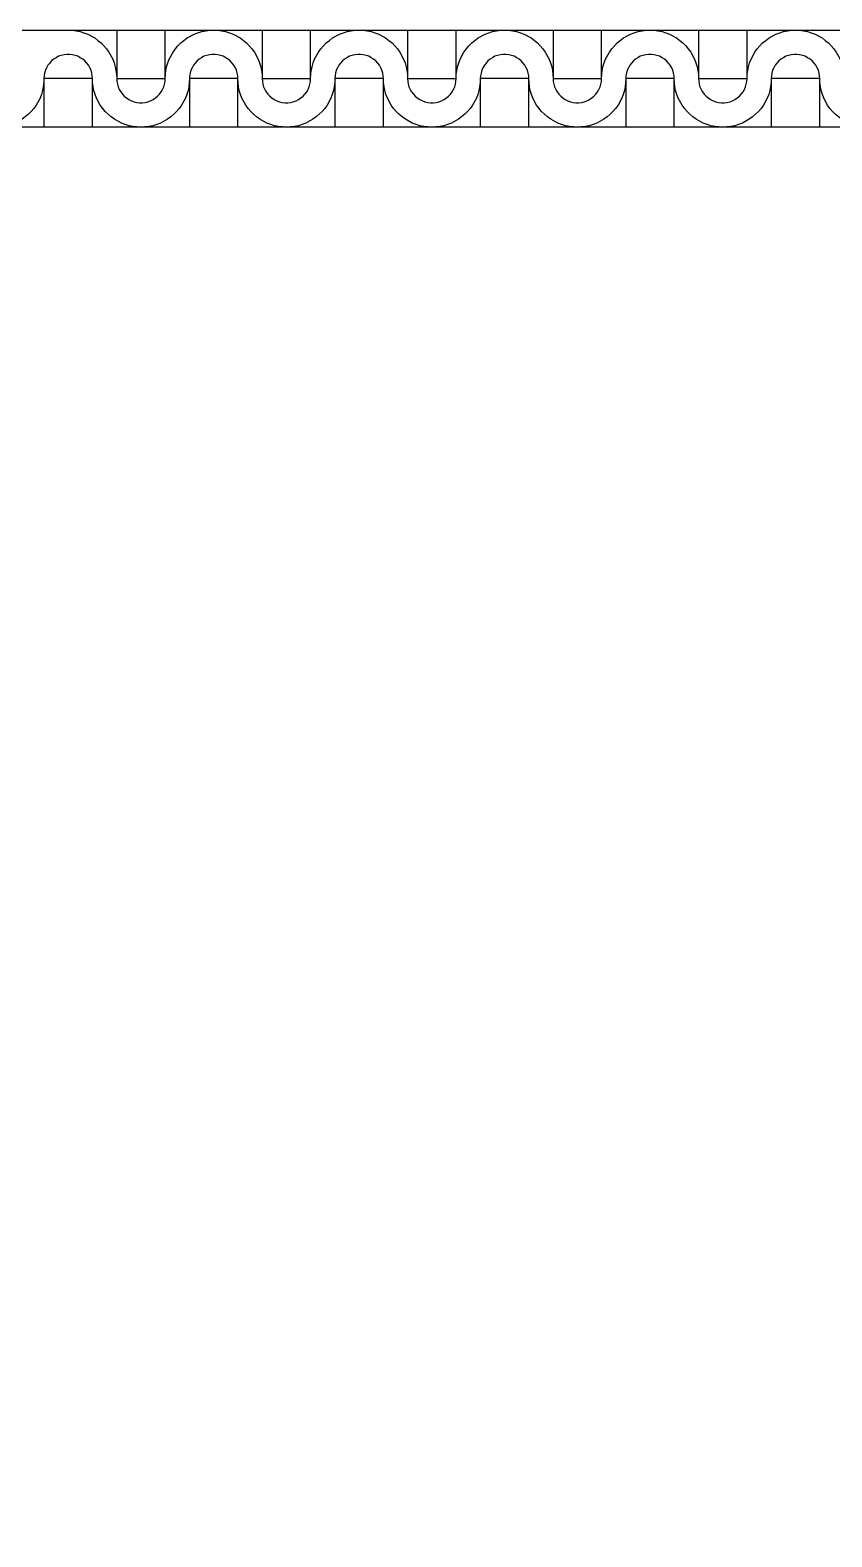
# Model space of a CAD drawing. Extents: x 190.8 to 267.1, y 124 to 174.8.
# Drawn here: x 226.835 to 227.992, y 135.176 to 137.351 of the extents above; entities that cross this region are included whole.
import ezdxf

# ---------------------------------------------------------------- set-up
doc = ezdxf.new("R2010")
doc.units = 0
doc.header["$MEASUREMENT"] = 0

msp = doc.modelspace()

# ---------------------------------------------------------------- linework, layer by layer
msp.add_line((226.7846, 137.3506), (228.8875, 137.3506))
for points in [[(226.8896, 137.3506), (226.8954, 137.3503), (226.9011, 137.3496), (226.9069, 137.3486), (226.9124, 137.3468), (226.9179, 137.3448), (226.9279, 137.3393), (226.9326, 137.3358), (226.9371, 137.3321), (226.9411, 137.3281), (226.9449, 137.3236), (226.9484, 137.3188), (226.9539, 137.3088), (226.9559, 137.3033), (226.9576, 137.2978), (226.9586, 137.2921), (226.9594, 137.2863), (226.9596, 137.2806)], [(226.9596, 137.3506), (226.9596, 137.2806), (227.0296, 137.2806), (227.0296, 137.3506)], [(227.0296, 137.2806), (227.0299, 137.2863), (227.0306, 137.2921), (227.0316, 137.2978), (227.0334, 137.3033), (227.0354, 137.3088), (227.0409, 137.3188), (227.0444, 137.3236), (227.0481, 137.3281), (227.0521, 137.3321), (227.0566, 137.3358), (227.0614, 137.3393), (227.0714, 137.3448), (227.0769, 137.3468), (227.0824, 137.3486), (227.0881, 137.3496), (227.0939, 137.3503), (227.0996, 137.3506)], [(227.0996, 137.3506), (227.1054, 137.3503), (227.1111, 137.3496), (227.1169, 137.3486), (227.1224, 137.3468), (227.1279, 137.3448), (227.1379, 137.3393), (227.1426, 137.3358), (227.1471, 137.3321), (227.1511, 137.3281), (227.1549, 137.3236), (227.1584, 137.3188), (227.1639, 137.3088), (227.1659, 137.3033), (227.1676, 137.2978), (227.1686, 137.2921), (227.1694, 137.2863), (227.1696, 137.2806)], [(227.1696, 137.3506), (227.1696, 137.2806), (227.2396, 137.2806), (227.2396, 137.3506)], [(227.2396, 137.2806), (227.2399, 137.2863), (227.2406, 137.2921), (227.2416, 137.2978), (227.2434, 137.3033), (227.2454, 137.3088), (227.2509, 137.3188), (227.2544, 137.3236), (227.2581, 137.3281), (227.2621, 137.3321), (227.2666, 137.3358), (227.2714, 137.3393), (227.2814, 137.3448), (227.2869, 137.3468), (227.2924, 137.3486), (227.2981, 137.3496), (227.3039, 137.3503), (227.3096, 137.3506)], [(227.3096, 137.3506), (227.3154, 137.3503), (227.3211, 137.3496), (227.3269, 137.3486), (227.3324, 137.3468), (227.3379, 137.3448), (227.3479, 137.3393), (227.3526, 137.3358), (227.3571, 137.3321), (227.3611, 137.3281), (227.3649, 137.3236), (227.3684, 137.3188), (227.3739, 137.3088), (227.3759, 137.3033), (227.3776, 137.2978), (227.3786, 137.2921), (227.3794, 137.2863), (227.3796, 137.2806)], [(227.3796, 137.3506), (227.3796, 137.2806), (227.4496, 137.2806), (227.4496, 137.3506)], [(227.4496, 137.2806), (227.4499, 137.2863), (227.4506, 137.2921), (227.4516, 137.2978), (227.4534, 137.3033), (227.4554, 137.3088), (227.4609, 137.3188), (227.4644, 137.3236), (227.4681, 137.3281), (227.4721, 137.3321), (227.4766, 137.3358), (227.4814, 137.3393), (227.4914, 137.3448), (227.4969, 137.3468), (227.5024, 137.3486), (227.5081, 137.3496), (227.5139, 137.3503), (227.5196, 137.3506)], [(227.5196, 137.3506), (227.5254, 137.3503), (227.5311, 137.3496), (227.5369, 137.3486), (227.5424, 137.3468), (227.5479, 137.3448), (227.5579, 137.3393), (227.5626, 137.3358), (227.5671, 137.3321), (227.5711, 137.3281), (227.5749, 137.3236), (227.5784, 137.3188), (227.5839, 137.3088), (227.5859, 137.3033), (227.5876, 137.2978), (227.5886, 137.2921), (227.5894, 137.2863), (227.5896, 137.2806)], [(227.5896, 137.3506), (227.5896, 137.2806), (227.6596, 137.2806), (227.6596, 137.3506)], [(227.6596, 137.2806), (227.6599, 137.2863), (227.6606, 137.2921), (227.6616, 137.2978), (227.6634, 137.3033), (227.6654, 137.3088), (227.6709, 137.3188), (227.6744, 137.3236), (227.6781, 137.3281), (227.6821, 137.3321), (227.6866, 137.3358), (227.6914, 137.3393), (227.7014, 137.3448), (227.7069, 137.3468), (227.7124, 137.3486), (227.7181, 137.3496), (227.7239, 137.3503), (227.7296, 137.3506)], [(227.7296, 137.3506), (227.7354, 137.3503), (227.7411, 137.3496), (227.7469, 137.3486), (227.7524, 137.3468), (227.7579, 137.3448), (227.7679, 137.3393), (227.7726, 137.3358), (227.7771, 137.3321), (227.7811, 137.3281), (227.7849, 137.3236), (227.7884, 137.3188), (227.7939, 137.3088), (227.7959, 137.3033), (227.7976, 137.2978), (227.7986, 137.2921), (227.7994, 137.2863), (227.7996, 137.2806)], [(227.7996, 137.3506), (227.7996, 137.2806), (227.8696, 137.2806), (227.8696, 137.3506)], [(227.8696, 137.2806), (227.8699, 137.2863), (227.8706, 137.2921), (227.8716, 137.2978), (227.8734, 137.3033), (227.8754, 137.3088), (227.8809, 137.3188), (227.8844, 137.3236), (227.8881, 137.3281), (227.8921, 137.3321), (227.8966, 137.3358), (227.9014, 137.3393), (227.9114, 137.3448), (227.9169, 137.3468), (227.9224, 137.3486), (227.9281, 137.3496), (227.9339, 137.3503), (227.9396, 137.3506)], [(227.9396, 137.3506), (227.9454, 137.3503), (227.9511, 137.3496), (227.9569, 137.3486), (227.9624, 137.3468), (227.9679, 137.3448), (227.9779, 137.3393), (227.9826, 137.3358), (227.9871, 137.3321), (227.9911, 137.3281), (227.9949, 137.3236), (227.9984, 137.3188), (228.0039, 137.3088), (228.0059, 137.3033), (228.0076, 137.2978), (228.0086, 137.2921), (228.0094, 137.2863), (228.0096, 137.2806)], [(226.9246, 137.2806), (226.9244, 137.2846), (226.9236, 137.2886), (226.9226, 137.2926), (226.9209, 137.2963), (226.9189, 137.2998), (226.9164, 137.3031), (226.9136, 137.3061), (226.9106, 137.3086), (226.9071, 137.3108), (226.9034, 137.3128), (226.8996, 137.3141), (226.8956, 137.3151), (226.8916, 137.3156), (226.8876, 137.3156), (226.8836, 137.3151), (226.8796, 137.3141), (226.8756, 137.3128), (226.8721, 137.3108), (226.8686, 137.3086), (226.8656, 137.3061), (226.8629, 137.3031), (226.8604, 137.2998), (226.8584, 137.2963), (226.8566, 137.2926), (226.8556, 137.2886), (226.8549, 137.2846), (226.8546, 137.2806)], [(227.1346, 137.2806), (227.1344, 137.2846), (227.1336, 137.2886), (227.1326, 137.2926), (227.1309, 137.2963), (227.1289, 137.2998), (227.1264, 137.3031), (227.1236, 137.3061), (227.1206, 137.3086), (227.1171, 137.3108), (227.1134, 137.3128), (227.1096, 137.3141), (227.1056, 137.3151), (227.1016, 137.3156), (227.0976, 137.3156), (227.0936, 137.3151), (227.0896, 137.3141), (227.0856, 137.3128), (227.0821, 137.3108), (227.0786, 137.3086), (227.0756, 137.3061), (227.0729, 137.3031), (227.0704, 137.2998), (227.0684, 137.2963), (227.0666, 137.2926), (227.0656, 137.2886), (227.0649, 137.2846), (227.0646, 137.2806)], [(227.3446, 137.2806), (227.3444, 137.2846), (227.3436, 137.2886), (227.3426, 137.2926), (227.3409, 137.2963), (227.3389, 137.2998), (227.3364, 137.3031), (227.3336, 137.3061), (227.3306, 137.3086), (227.3271, 137.3108), (227.3234, 137.3128), (227.3196, 137.3141), (227.3156, 137.3151), (227.3116, 137.3156), (227.3076, 137.3156), (227.3036, 137.3151), (227.2996, 137.3141), (227.2956, 137.3128), (227.2921, 137.3108), (227.2886, 137.3086), (227.2856, 137.3061), (227.2829, 137.3031), (227.2804, 137.2998), (227.2784, 137.2963), (227.2766, 137.2926), (227.2756, 137.2886), (227.2749, 137.2846), (227.2746, 137.2806)], [(227.5546, 137.2806), (227.5544, 137.2846), (227.5536, 137.2886), (227.5526, 137.2926), (227.5509, 137.2963), (227.5489, 137.2998), (227.5464, 137.3031), (227.5436, 137.3061), (227.5406, 137.3086), (227.5371, 137.3108), (227.5334, 137.3128), (227.5296, 137.3141), (227.5256, 137.3151), (227.5216, 137.3156), (227.5176, 137.3156), (227.5136, 137.3151), (227.5096, 137.3141), (227.5056, 137.3128), (227.5021, 137.3108), (227.4986, 137.3086), (227.4956, 137.3061), (227.4929, 137.3031), (227.4904, 137.2998), (227.4884, 137.2963), (227.4866, 137.2926), (227.4856, 137.2886), (227.4849, 137.2846), (227.4846, 137.2806)], [(227.7646, 137.2806), (227.7644, 137.2846), (227.7636, 137.2886), (227.7626, 137.2926), (227.7609, 137.2963), (227.7589, 137.2998), (227.7564, 137.3031), (227.7536, 137.3061), (227.7506, 137.3086), (227.7471, 137.3108), (227.7434, 137.3128), (227.7396, 137.3141), (227.7356, 137.3151), (227.7316, 137.3156), (227.7276, 137.3156), (227.7236, 137.3151), (227.7196, 137.3141), (227.7156, 137.3128), (227.7121, 137.3108), (227.7086, 137.3086), (227.7056, 137.3061), (227.7029, 137.3031), (227.7004, 137.2998), (227.6984, 137.2963), (227.6966, 137.2926), (227.6956, 137.2886), (227.6949, 137.2846), (227.6946, 137.2806)], [(227.9746, 137.2806), (227.9744, 137.2846), (227.9736, 137.2886), (227.9726, 137.2926), (227.9709, 137.2963), (227.9689, 137.2998), (227.9664, 137.3031), (227.9636, 137.3061), (227.9606, 137.3086), (227.9571, 137.3108), (227.9534, 137.3128), (227.9496, 137.3141), (227.9456, 137.3151), (227.9416, 137.3156), (227.9376, 137.3156), (227.9336, 137.3151), (227.9296, 137.3141), (227.9256, 137.3128), (227.9221, 137.3108), (227.9186, 137.3086), (227.9156, 137.3061), (227.9129, 137.3031), (227.9104, 137.2998), (227.9084, 137.2963), (227.9066, 137.2926), (227.9056, 137.2886), (227.9049, 137.2846), (227.9046, 137.2806)], [(226.8546, 137.2806), (226.8544, 137.2748), (226.8536, 137.2691), (226.8526, 137.2633), (226.8509, 137.2578), (226.8489, 137.2523), (226.8434, 137.2423), (226.8399, 137.2376), (226.8361, 137.2331), (226.8321, 137.2291), (226.8276, 137.2253), (226.8229, 137.2218), (226.8129, 137.2163), (226.8074, 137.2143), (226.8019, 137.2126), (226.7961, 137.2116), (226.7904, 137.2108), (226.7846, 137.2106)], [(226.9246, 137.2106), (226.9246, 137.2806), (226.8546, 137.2806), (226.8546, 137.2106)], [(226.9946, 137.2106), (226.9889, 137.2108), (226.9831, 137.2116), (226.9774, 137.2126), (226.9719, 137.2143), (226.9664, 137.2163), (226.9564, 137.2218), (226.9516, 137.2253), (226.9471, 137.2291), (226.9431, 137.2331), (226.9394, 137.2376), (226.9359, 137.2423), (226.9304, 137.2523), (226.9284, 137.2578), (226.9266, 137.2633), (226.9256, 137.2691), (226.9249, 137.2748), (226.9246, 137.2806)], [(226.9596, 137.2806), (226.9599, 137.2766), (226.9606, 137.2726), (226.9616, 137.2686), (226.9634, 137.2648), (226.9654, 137.2613), (226.9679, 137.2581), (226.9706, 137.2551), (226.9736, 137.2526), (226.9771, 137.2503), (226.9809, 137.2483), (226.9846, 137.2471), (226.9886, 137.2461), (226.9926, 137.2456), (226.9966, 137.2456), (227.0006, 137.2461), (227.0046, 137.2471), (227.0086, 137.2483), (227.0121, 137.2503), (227.0156, 137.2526), (227.0186, 137.2551), (227.0214, 137.2581), (227.0239, 137.2613), (227.0259, 137.2648), (227.0276, 137.2686), (227.0286, 137.2726), (227.0294, 137.2766), (227.0296, 137.2806)], [(227.0646, 137.2806), (227.0644, 137.2748), (227.0636, 137.2691), (227.0626, 137.2633), (227.0609, 137.2578), (227.0589, 137.2523), (227.0534, 137.2423), (227.0499, 137.2376), (227.0461, 137.2331), (227.0421, 137.2291), (227.0376, 137.2253), (227.0329, 137.2218), (227.0229, 137.2163), (227.0174, 137.2143), (227.0119, 137.2126), (227.0061, 137.2116), (227.0004, 137.2108), (226.9946, 137.2106)], [(227.1346, 137.2106), (227.1346, 137.2806), (227.0646, 137.2806), (227.0646, 137.2106)], [(227.2046, 137.2106), (227.1989, 137.2108), (227.1931, 137.2116), (227.1874, 137.2126), (227.1819, 137.2143), (227.1764, 137.2163), (227.1664, 137.2218), (227.1616, 137.2253), (227.1571, 137.2291), (227.1531, 137.2331), (227.1494, 137.2376), (227.1459, 137.2423), (227.1404, 137.2523), (227.1384, 137.2578), (227.1366, 137.2633), (227.1356, 137.2691), (227.1349, 137.2748), (227.1346, 137.2806)], [(227.1696, 137.2806), (227.1699, 137.2766), (227.1706, 137.2726), (227.1716, 137.2686), (227.1734, 137.2648), (227.1754, 137.2613), (227.1779, 137.2581), (227.1806, 137.2551), (227.1836, 137.2526), (227.1871, 137.2503), (227.1909, 137.2483), (227.1946, 137.2471), (227.1986, 137.2461), (227.2026, 137.2456), (227.2066, 137.2456), (227.2106, 137.2461), (227.2146, 137.2471), (227.2186, 137.2483), (227.2221, 137.2503), (227.2256, 137.2526), (227.2286, 137.2551), (227.2314, 137.2581), (227.2339, 137.2613), (227.2359, 137.2648), (227.2376, 137.2686), (227.2386, 137.2726), (227.2394, 137.2766), (227.2396, 137.2806)], [(227.2746, 137.2806), (227.2744, 137.2748), (227.2736, 137.2691), (227.2726, 137.2633), (227.2709, 137.2578), (227.2689, 137.2523), (227.2634, 137.2423), (227.2599, 137.2376), (227.2561, 137.2331), (227.2521, 137.2291), (227.2476, 137.2253), (227.2429, 137.2218), (227.2329, 137.2163), (227.2274, 137.2143), (227.2219, 137.2126), (227.2161, 137.2116), (227.2104, 137.2108), (227.2046, 137.2106)], [(227.3446, 137.2106), (227.3446, 137.2806), (227.2746, 137.2806), (227.2746, 137.2106)], [(227.4146, 137.2106), (227.4089, 137.2108), (227.4031, 137.2116), (227.3974, 137.2126), (227.3919, 137.2143), (227.3864, 137.2163), (227.3764, 137.2218), (227.3716, 137.2253), (227.3671, 137.2291), (227.3631, 137.2331), (227.3594, 137.2376), (227.3559, 137.2423), (227.3504, 137.2523), (227.3484, 137.2578), (227.3466, 137.2633), (227.3456, 137.2691), (227.3449, 137.2748), (227.3446, 137.2806)], [(227.3796, 137.2806), (227.3799, 137.2766), (227.3806, 137.2726), (227.3816, 137.2686), (227.3834, 137.2648), (227.3854, 137.2613), (227.3879, 137.2581), (227.3906, 137.2551), (227.3936, 137.2526), (227.3971, 137.2503), (227.4009, 137.2483), (227.4046, 137.2471), (227.4086, 137.2461), (227.4126, 137.2456), (227.4166, 137.2456), (227.4206, 137.2461), (227.4246, 137.2471), (227.4286, 137.2483), (227.4321, 137.2503), (227.4356, 137.2526), (227.4386, 137.2551), (227.4414, 137.2581), (227.4439, 137.2613), (227.4459, 137.2648), (227.4476, 137.2686), (227.4486, 137.2726), (227.4494, 137.2766), (227.4496, 137.2806)], [(227.4846, 137.2806), (227.4844, 137.2748), (227.4836, 137.2691), (227.4826, 137.2633), (227.4809, 137.2578), (227.4789, 137.2523), (227.4734, 137.2423), (227.4699, 137.2376), (227.4661, 137.2331), (227.4621, 137.2291), (227.4576, 137.2253), (227.4529, 137.2218), (227.4429, 137.2163), (227.4374, 137.2143), (227.4319, 137.2126), (227.4261, 137.2116), (227.4204, 137.2108), (227.4146, 137.2106)], [(227.5546, 137.2106), (227.5546, 137.2806), (227.4846, 137.2806), (227.4846, 137.2106)], [(227.6246, 137.2106), (227.6189, 137.2108), (227.6131, 137.2116), (227.6074, 137.2126), (227.6019, 137.2143), (227.5964, 137.2163), (227.5864, 137.2218), (227.5816, 137.2253), (227.5771, 137.2291), (227.5731, 137.2331), (227.5694, 137.2376), (227.5659, 137.2423), (227.5604, 137.2523), (227.5584, 137.2578), (227.5566, 137.2633), (227.5556, 137.2691), (227.5549, 137.2748), (227.5546, 137.2806)], [(227.5896, 137.2806), (227.5899, 137.2766), (227.5906, 137.2726), (227.5916, 137.2686), (227.5934, 137.2648), (227.5954, 137.2613), (227.5979, 137.2581), (227.6006, 137.2551), (227.6036, 137.2526), (227.6071, 137.2503), (227.6109, 137.2483), (227.6146, 137.2471), (227.6186, 137.2461), (227.6226, 137.2456), (227.6266, 137.2456), (227.6306, 137.2461), (227.6346, 137.2471), (227.6386, 137.2483), (227.6421, 137.2503), (227.6456, 137.2526), (227.6486, 137.2551), (227.6514, 137.2581), (227.6539, 137.2613), (227.6559, 137.2648), (227.6576, 137.2686), (227.6586, 137.2726), (227.6594, 137.2766), (227.6596, 137.2806)], [(227.6946, 137.2806), (227.6944, 137.2748), (227.6936, 137.2691), (227.6926, 137.2633), (227.6909, 137.2578), (227.6889, 137.2523), (227.6834, 137.2423), (227.6799, 137.2376), (227.6761, 137.2331), (227.6721, 137.2291), (227.6676, 137.2253), (227.6629, 137.2218), (227.6529, 137.2163), (227.6474, 137.2143), (227.6419, 137.2126), (227.6361, 137.2116), (227.6304, 137.2108), (227.6246, 137.2106)], [(227.7646, 137.2106), (227.7646, 137.2806), (227.6946, 137.2806), (227.6946, 137.2106)], [(227.8346, 137.2106), (227.8289, 137.2108), (227.8231, 137.2116), (227.8174, 137.2126), (227.8119, 137.2143), (227.8064, 137.2163), (227.7964, 137.2218), (227.7916, 137.2253), (227.7871, 137.2291), (227.7831, 137.2331), (227.7794, 137.2376), (227.7759, 137.2423), (227.7704, 137.2523), (227.7684, 137.2578), (227.7666, 137.2633), (227.7656, 137.2691), (227.7649, 137.2748), (227.7646, 137.2806)], [(227.7996, 137.2806), (227.7999, 137.2766), (227.8006, 137.2726), (227.8016, 137.2686), (227.8034, 137.2648), (227.8054, 137.2613), (227.8079, 137.2581), (227.8106, 137.2551), (227.8136, 137.2526), (227.8171, 137.2503), (227.8209, 137.2483), (227.8246, 137.2471), (227.8286, 137.2461), (227.8326, 137.2456), (227.8366, 137.2456), (227.8406, 137.2461), (227.8446, 137.2471), (227.8486, 137.2483), (227.8521, 137.2503), (227.8556, 137.2526), (227.8586, 137.2551), (227.8614, 137.2581), (227.8639, 137.2613), (227.8659, 137.2648), (227.8676, 137.2686), (227.8686, 137.2726), (227.8694, 137.2766), (227.8696, 137.2806)], [(227.9046, 137.2806), (227.9044, 137.2748), (227.9036, 137.2691), (227.9026, 137.2633), (227.9009, 137.2578), (227.8989, 137.2523), (227.8934, 137.2423), (227.8899, 137.2376), (227.8861, 137.2331), (227.8821, 137.2291), (227.8776, 137.2253), (227.8729, 137.2218), (227.8629, 137.2163), (227.8574, 137.2143), (227.8519, 137.2126), (227.8461, 137.2116), (227.8404, 137.2108), (227.8346, 137.2106)], [(227.9746, 137.2106), (227.9746, 137.2806), (227.9046, 137.2806), (227.9046, 137.2106)], [(228.0446, 137.2106), (228.0389, 137.2108), (228.0331, 137.2116), (228.0274, 137.2126), (228.0219, 137.2143), (228.0164, 137.2163), (228.0064, 137.2218), (228.0016, 137.2253), (227.9971, 137.2291), (227.9931, 137.2331), (227.9894, 137.2376), (227.9859, 137.2423), (227.9804, 137.2523), (227.9784, 137.2578), (227.9766, 137.2633), (227.9756, 137.2691), (227.9749, 137.2748), (227.9746, 137.2806)], [(228.8875, 137.2106), (226.7846, 137.2106), (226.7846, 135.1506)]]:
    msp.add_lwpolyline(points)

doc.saveas('drawing.dxf')
